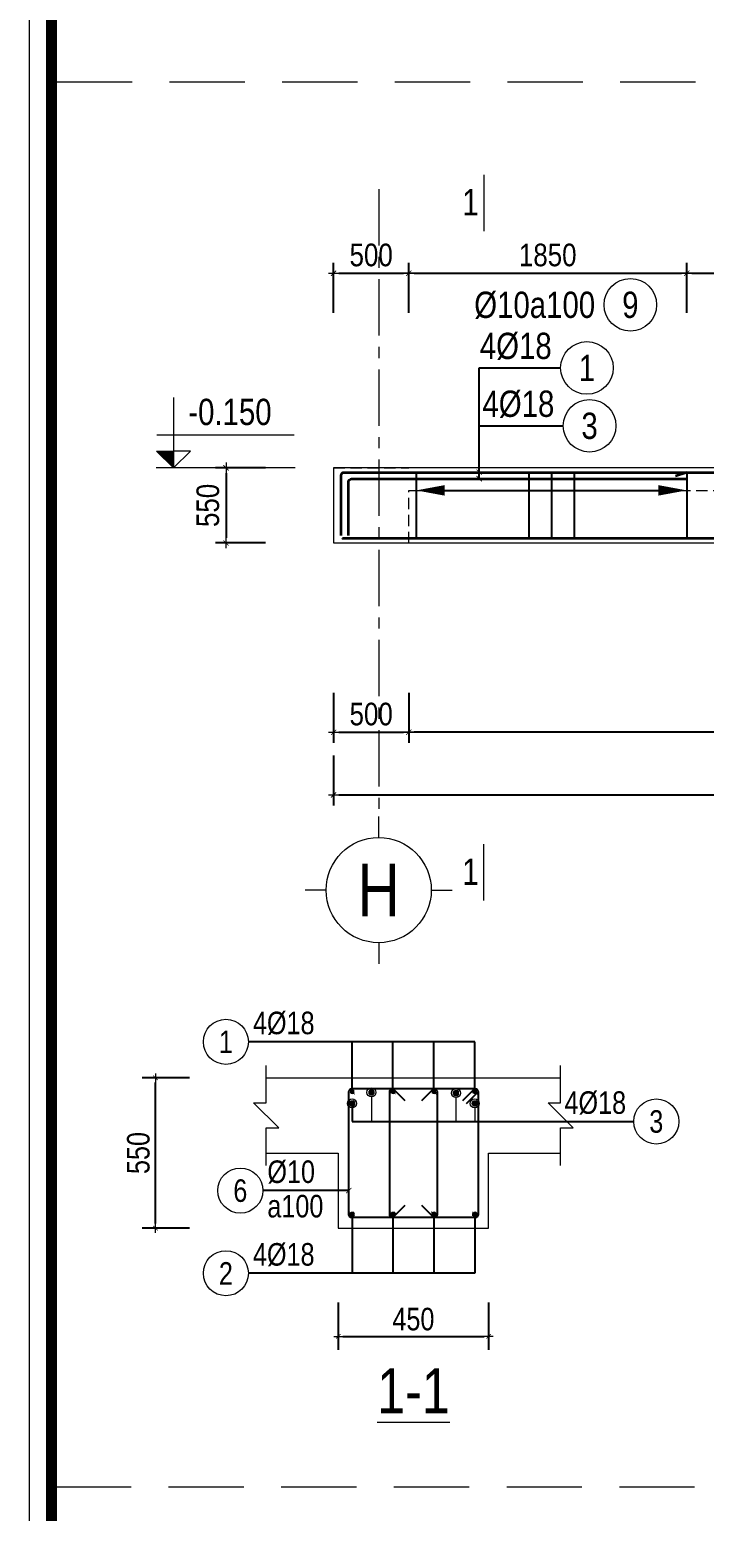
# Model space of a CAD drawing. Header units: millimetres. Extents: x 397144 to 10081729, y 99180 to 1327802.
# Drawn here: x 4907570 to 4912061, y 697989 to 707849 of the extents above; entities that cross this region are included whole.
import ezdxf
from ezdxf.enums import TextEntityAlignment as Align

# ---------------------------------------------------------------- set-up
doc = ezdxf.new("R2010")
doc.units = ezdxf.units.MM
doc.header["$PDSIZE"] = -10
doc.linetypes.add('CENTER', pattern=[2, 1.25, -0.25, 0.25, -0.25])
doc.linetypes.add('HIDDEN', pattern=[0.375, 0.25, -0.125])
doc.layers.get('0').update_dxf_attribs({"linetype": 'CONTINUOUS'})
doc.layers.get('Defpoints').update_dxf_attribs({"color": 12, "linetype": 'CONTINUOUS'})
for name, color, linetype, lineweight in [('kata_dim', 8, 'CONTINUOUS', 13), ('kata_grid', 8, 'CENTER', 13), ('kata_net khuat', 9, 'HIDDEN', 5), ('kata_net manh', 8, 'CONTINUOUS', 5), ('kata_net thay', 4, 'CONTINUOUS', 20), ('kata_text', 7, 'CONTINUOUS', 20), ('kata_thep chu', 1, 'CONTINUOUS', 35), ('kata_thep dai', 220, 'CONTINUOUS', 25)]:
    doc.layers.add(name, color=color, linetype=linetype, lineweight=lineweight)
doc.styles.add('kata_text', font='arial.ttf', dxfattribs={"width": 0.8})
doc.styles.add('Star-HelCon', font='VHELVCN_0.TTF')
doc.dimstyles.new('kata_dim_30', dxfattribs={"dimscale": 60, "dimtxt": 2.5, "dimasz": 0.5, "dimexe": 1.5, "dimexo": 2.5, "dimtad": 1, "dimdec": 0, "dimlfac": 0.5, "dimzin": 0, "dimdsep": 46, "dimtxsty": 'kata_text', "dimblk": 'kata_block_ArchTick', "dimcen": 0.09, "dimdle": 1.2, "dimclrd": 8, "dimclre": 8, "dimclrt": 3, "dimadec": 0, "dimazin": 0, "dimtfac": 1, "dimtdec": 0, "dimtix": 1, "dimtofl": 0, "dimtmove": 0, "dimatfit": 3, "dimfxl": 3.75, "dimfxlon": 1, "dimtolj": 1, "dimtzin": 0, "dimarcsym": 0})
doc.dimstyles.new('kata_dim_70', dxfattribs={"dimscale": 70, "dimtxt": 2.15, "dimasz": 0.5, "dimexe": 1, "dimexo": 2, "dimtad": 1, "dimdec": 0, "dimrnd": 5, "dimzin": 0, "dimdsep": 46, "dimtxsty": 'Star-HelCon', "dimblk": 'kata_block_ArchTick', "dimcen": 0.09, "dimdle": 1.2, "dimclrd": 8, "dimclre": 8, "dimclrt": 3, "dimadec": 0, "dimazin": 0, "dimtfac": 1, "dimtdec": 0, "dimtix": 1, "dimtmove": 2, "dimatfit": 3, "dimfxl": 3.75, "dimfxlon": 1, "dimtolj": 1, "dimtzin": 0, "dimarcsym": 0})
doc.dimstyles.new('kata_rai_thep', dxfattribs={"dimtxt": 2, "dimasz": 1, "dimexe": 0, "dimexo": 0, "dimtad": 1, "dimdec": 0, "dimzin": 12, "dimdsep": 46, "dimtxsty": 'kata_text', "dimblk": 'kata_block_RUNTIC', "dimcen": 0, "dimse1": 1, "dimse2": 1, "dimclrd": 6, "dimclre": 6, "dimclrt": 7, "dimadec": 0, "dimazin": 3, "dimtfac": 1, "dimtdec": 0, "dimtmove": 2, "dimatfit": 3, "dimldrblk": 'kata_block_LEADERTIC', "dimfxl": 1, "dimtolj": 1, "dimtzin": 0, "dimlwd": -1, "dimlwe": -1, "dimarcsym": 0})

# ---------------------------------------------------------------- blocks, each defined once
blk = doc.blocks.new('CHG_XX_Khung ten')
blk.add_lwpolyline([(15, 578.9999998350979), (826, 578.9999998350979), (826, 14.99999983509792), (15, 14.99999983509792)], close=True)
at = {"color": 4, "linetype": 'Continuous', "const_width": 1}
blk.add_lwpolyline([(17.00000000000006, 576.9999998350979), (824.0000000000001, 576.9999998350979), (824, 16.99999983509827), (16.99999999999994, 16.99999983509838)], close=True, dxfattribs=at)
blk = doc.blocks.new('kata_block_ArchTick')
at = {"color": 8}
blk.add_line((1, 0), (-1, 0), dxfattribs=at)
at = {"color": 8, "const_width": 0.15}
blk.add_lwpolyline([(-0.5, -0.5), (0.5, 0.5)], dxfattribs=at)
blk = doc.blocks.new('*D81')
at = {"layer": 'Defpoints', "color": 0, "transparency": 16777216}
for p in [(4910093.360537795, 706227.8982486476), (4909593.360537795, 704932.8982486476), (4910093.360537795, 704932.8982486476)]:
    blk.add_point(p, dxfattribs=at)
at = {"layer": 'kata_dim', "color": 8, "lineweight": -2, "transparency": 16777216}
for p, q in [((4909593.360537795, 705965.3982486476), (4909593.360537795, 706297.8982486476)), ((4910093.360537795, 705965.3982486476), (4910093.360537795, 706297.8982486476)), ((4909628.360537795, 706227.8982486476), (4910058.360537795, 706227.8982486476))]:
    blk.add_line(p, q, dxfattribs=at)
at = {"layer": 'kata_dim', "color": 8, "lineweight": -2, "transparency": 16777216, "xscale": 35, "yscale": 35, "zscale": 35, "rotation": 180}
blk.add_blockref('kata_block_ArchTick', (4909593.360537795, 706227.8982486476), dxfattribs=at)
at = {"layer": 'kata_dim', "color": 8, "lineweight": -2, "transparency": 16777216, "xscale": 35, "yscale": 35, "zscale": 35}
blk.add_blockref('kata_block_ArchTick', (4910093.360537795, 706227.8982486476), dxfattribs=at)
at = {"layer": 'kata_dim', "color": 3, "transparency": 16777216, "insert": (4909843.360537795, 706348.503581981), "char_height": 150.5, "attachment_point": 5, "style": 'Star-HelCon'}
blk.add_mtext('\\A1;500', dxfattribs=at)
blk = doc.blocks.new('*D82')
at = {"layer": 'Defpoints', "color": 0, "transparency": 16777216}
for p in [(4911943.360537795, 706227.8982486476), (4910093.360537795, 704932.8982486476), (4911943.360537795, 704932.8982486476)]:
    blk.add_point(p, dxfattribs=at)
at = {"layer": 'kata_dim', "color": 8, "lineweight": -2, "transparency": 16777216}
for p, q in [((4910093.360537795, 705965.3982486476), (4910093.360537795, 706297.8982486476)), ((4911943.360537795, 705965.3982486476), (4911943.360537795, 706297.8982486476)), ((4910128.360537795, 706227.8982486476), (4911908.360537795, 706227.8982486476))]:
    blk.add_line(p, q, dxfattribs=at)
at = {"layer": 'kata_dim', "color": 8, "lineweight": -2, "transparency": 16777216, "xscale": 35, "yscale": 35, "zscale": 35, "rotation": 180}
blk.add_blockref('kata_block_ArchTick', (4910093.360537795, 706227.8982486476), dxfattribs=at)
at = {"layer": 'kata_dim', "color": 8, "lineweight": -2, "transparency": 16777216, "xscale": 35, "yscale": 35, "zscale": 35}
blk.add_blockref('kata_block_ArchTick', (4911943.360537795, 706227.8982486476), dxfattribs=at)
at = {"layer": 'kata_dim', "color": 3, "transparency": 16777216, "insert": (4911018.360537795, 706348.503581981), "char_height": 150.5, "attachment_point": 5, "style": 'Star-HelCon'}
blk.add_mtext('\\A1;1850', dxfattribs=at)
blk = doc.blocks.new('*D83')
at = {"layer": 'Defpoints', "color": 0, "transparency": 16777216}
for p in [(4915893.360537795, 706227.8982486476), (4911943.360537795, 704932.8982486476), (4915893.360537795, 704932.8982486476)]:
    blk.add_point(p, dxfattribs=at)
at = {"layer": 'kata_dim', "color": 8, "lineweight": -2, "transparency": 16777216}
for p, q in [((4911943.360537795, 705965.3982486476), (4911943.360537795, 706297.8982486476)), ((4915893.360537795, 705965.3982486476), (4915893.360537795, 706297.8982486476)), ((4911978.360537795, 706227.8982486476), (4915858.360537795, 706227.8982486476))]:
    blk.add_line(p, q, dxfattribs=at)
at = {"layer": 'kata_dim', "color": 8, "lineweight": -2, "transparency": 16777216, "xscale": 35, "yscale": 35, "zscale": 35, "rotation": 180}
blk.add_blockref('kata_block_ArchTick', (4911943.360537795, 706227.8982486476), dxfattribs=at)
at = {"layer": 'kata_dim', "color": 8, "lineweight": -2, "transparency": 16777216, "xscale": 35, "yscale": 35, "zscale": 35}
blk.add_blockref('kata_block_ArchTick', (4915893.360537795, 706227.8982486476), dxfattribs=at)
at = {"layer": 'kata_dim', "color": 3, "transparency": 16777216, "insert": (4913918.360537795, 706348.503581981), "char_height": 150.5, "attachment_point": 5, "style": 'Star-HelCon'}
blk.add_mtext('\\A1;3950', dxfattribs=at)
blk = doc.blocks.new('*D86')
at = {"layer": 'Defpoints', "color": 0, "transparency": 16777216}
for p in [(4909957.556527195, 704932.8982486478), (4908877.556527223, 704432.8982486478), (4909957.556527195, 704432.8982486478)]:
    blk.add_point(p, dxfattribs=at)
at = {"layer": 'kata_dim', "color": 8, "lineweight": -2, "transparency": 16777216}
for p, q in [((4909140.056527223, 704932.8982486478), (4908807.556527223, 704932.8982486478)), ((4908877.556527223, 704897.8982486478), (4908877.556527223, 704467.8982486478)), ((4909140.056527223, 704432.8982486478), (4908807.556527223, 704432.8982486478))]:
    blk.add_line(p, q, dxfattribs=at)
at = {"layer": 'kata_dim', "color": 8, "lineweight": -2, "transparency": 16777216, "xscale": 35, "yscale": 35, "zscale": 35}
for p, rotation in [((4908877.556527223, 704932.8982486478), 90), ((4908877.556527223, 704432.8982486478), 270)]:
    blk.add_blockref('kata_block_ArchTick', p, dxfattribs=dict(at, rotation=rotation))
at = {"layer": 'kata_dim', "color": 3, "transparency": 16777216, "insert": (4908756.95119389, 704682.8982486463), "char_height": 150.5, "attachment_point": 5, "rotation": 90, "style": 'Star-HelCon'}
blk.add_mtext('\\A1;550', dxfattribs=at)
blk = doc.blocks.new('kata_block_CT')
blk.add_hatch(color=256).paths.add_polyline_path([(0, 1.596954857557648), (-1.612010908633238, 1.596954857557648), (0, 0)])
at = {"ltscale": 50}
h = blk.add_hatch(dxfattribs=at)
h.set_pattern_fill('ANSI31', color=8, scale=1.406250541793835, style=0)
h.set_pattern_definition([(45.00000000000001, (0, 5.456968210637569e-12), (-3.157122508925224, 3.157122508925225), [])])
h.paths.add_polyline_path([(0, 1.596954857557648), (0, 0), (1.612010908924276, 1.596954857557648)])
at = {"color": 8, "ltscale": 50}
for p, q in [((-1.592704896858777, 3.140833880479477), (11.46947077315417, 3.140833880479477)), ((11.56125648126181, 5.456968210637569e-12), (-1.63869572513795, 5.456968210637569e-12))]:
    blk.add_line(p, q, dxfattribs=at)
for points in [[(0, 6.69495074864426), (0, 0)], [(0, 0), (-1.612010908633238, 1.596954857557648), (0, 1.596954857557648)], [(0, 0), (1.612010908924276, 1.596954857557648), (0, 1.596954857557648)]]:
    blk.add_lwpolyline(points, dxfattribs=at)
at = {"color": 3, "style": 'kata_text', "width": 0.8}
blk.add_attdef('CT', (1.409564409346785, 4.068271311703938), '', height=2.5, dxfattribs=at)
blk = doc.blocks.new('kata_block_GRID')
for p, q in [((3.061616997868383e-16, 5), (3.061616997868383e-16, 7)), ((-5, 0), (-7, 0)), ((5, 0), (7, 0)), ((-9.184850993605148e-16, -5), (-9.184850993605148e-16, -7))]:
    blk.add_line(p, q)
blk.add_circle((0, 0), 5)
at = {"color": 7, "style": 'kata_text', "width": 0.8}
blk.add_attdef('GRID', text='', height=5, dxfattribs=at).set_placement((0, 0), align=Align.MIDDLE)
blk = doc.blocks.new('*D87')
at = {"layer": 'Defpoints', "color": 0, "transparency": 16777216}
for p in [(4909593.360537795, 704432.8982486476), (4910093.360537795, 704432.8982486476), (4910093.360537795, 703172.8982486476)]:
    blk.add_point(p, dxfattribs=at)
at = {"layer": 'kata_dim', "color": 8, "lineweight": -2, "transparency": 16777216}
for p, q in [((4909593.360537795, 703435.3982486476), (4909593.360537795, 703102.8982486476)), ((4910093.360537795, 703435.3982486476), (4910093.360537795, 703102.8982486476)), ((4909628.360537795, 703172.8982486476), (4910058.360537795, 703172.8982486476))]:
    blk.add_line(p, q, dxfattribs=at)
at = {"layer": 'kata_dim', "color": 8, "lineweight": -2, "transparency": 16777216, "xscale": 35, "yscale": 35, "zscale": 35, "rotation": 180}
blk.add_blockref('kata_block_ArchTick', (4909593.360537795, 703172.8982486476), dxfattribs=at)
at = {"layer": 'kata_dim', "color": 8, "lineweight": -2, "transparency": 16777216, "xscale": 35, "yscale": 35, "zscale": 35}
blk.add_blockref('kata_block_ArchTick', (4910093.360537795, 703172.8982486476), dxfattribs=at)
at = {"layer": 'kata_dim', "color": 3, "transparency": 16777216, "insert": (4909843.360537795, 703293.503581981), "char_height": 150.5, "attachment_point": 5, "style": 'Star-HelCon'}
blk.add_mtext('\\A1;500', dxfattribs=at)
blk = doc.blocks.new('*D88')
at = {"layer": 'Defpoints', "color": 0, "transparency": 16777216}
for p in [(4910093.360537795, 704432.8982486476), (4917743.360537795, 704432.8982486476), (4910093.360537795, 703172.8982486476)]:
    blk.add_point(p, dxfattribs=at)
at = {"layer": 'kata_dim', "color": 8, "lineweight": -2, "transparency": 16777216}
for p, q in [((4910093.360537795, 703435.3982486476), (4910093.360537795, 703102.8982486476)), ((4917743.360537795, 703435.3982486476), (4917743.360537795, 703102.8982486476)), ((4917708.360537795, 703172.8982486476), (4910128.360537795, 703172.8982486476))]:
    blk.add_line(p, q, dxfattribs=at)
at = {"layer": 'kata_dim', "color": 8, "lineweight": -2, "transparency": 16777216, "xscale": 35, "yscale": 35, "zscale": 35, "rotation": 180}
blk.add_blockref('kata_block_ArchTick', (4910093.360537795, 703172.8982486476), dxfattribs=at)
at = {"layer": 'kata_dim', "color": 8, "lineweight": -2, "transparency": 16777216, "xscale": 35, "yscale": 35, "zscale": 35}
blk.add_blockref('kata_block_ArchTick', (4917743.360537795, 703172.8982486476), dxfattribs=at)
at = {"layer": 'kata_dim', "color": 3, "transparency": 16777216, "insert": (4913918.360537795, 703293.503581981), "char_height": 150.5, "attachment_point": 5, "style": 'Star-HelCon'}
blk.add_mtext('\\A1;7650', dxfattribs=at)
blk = doc.blocks.new('kata_block_RUNTIC')
at = {"layer": 'kata_dim', "color": 6}
blk.add_line((0, 0.75), (0, -0.75), dxfattribs=at)
blk.add_lwpolyline([(0, 0, 0, 1, 0), (-2.69999999999709, 0, 1, 1, 0)], format="xyseb", dxfattribs=at)
blk = doc.blocks.new('*D90')
at = {"layer": 'Defpoints', "color": 6, "transparency": 16777216}
blk.add_line((4910213.360537795, 704782.8982486476), (4911873.360537795, 704782.8982486476), dxfattribs=at)
at = {"layer": 'Defpoints', "color": 0, "transparency": 16777216}
for p in [(4910143.360537795, 704782.8982486476), (4911943.360537795, 704782.8982486476), (4911943.360537795, 704782.8982486476)]:
    blk.add_point(p, dxfattribs=at)
at = {"layer": 'Defpoints', "color": 6, "transparency": 16777216, "xscale": 70, "yscale": 70, "zscale": 70, "rotation": 180}
blk.add_blockref('kata_block_RUNTIC', (4910143.360537795, 704782.8982486476), dxfattribs=at)
at = {"layer": 'Defpoints', "color": 6, "transparency": 16777216, "xscale": 70, "yscale": 70, "zscale": 70}
blk.add_blockref('kata_block_RUNTIC', (4911943.360537795, 704782.8982486476), dxfattribs=at)
blk = doc.blocks.new('kata_block_LEADERTIC')
at = {"layer": 'kata_dim', "color": 6}
blk.add_lwpolyline([(0, 0, 0, 1, 0), (-2.69999999999709, 0, 1, 1, 0)], format="xyseb", dxfattribs=at)
blk = doc.blocks.new('*U14')
blk.add_circle((2.5, 0), 2.5)
at = {"layer": 'kata_text', "color": 3, "style": 'kata_text', "width": 0.8}
blk.add_attdef('DKKC2', text='', height=2.5, dxfattribs=at).set_placement((-0.85, -1.249999999999998), align=Align.RIGHT)
at = {"layer": 'kata_text', "color": 7, "style": 'kata_text', "width": 0.8}
blk.add_attdef('SH3', text='', height=2.5, dxfattribs=at).set_placement((2.5, 0), align=Align.MIDDLE)
blk = doc.blocks.new('kata_block_SECBAL')
at = {"color": 0, "linetype": 'ByBlock', "lineweight": -2}
blk.add_line((9.278846846427768e-07, 4.357142857143117), (0, -1), dxfattribs=at)
at = {"color": 0, "linetype": 'ByBlock', "lineweight": -2, "style": 'kata_text', "width": 0.8}
blk.add_attdef('DETAIL', text='', height=2.5, dxfattribs=at).set_placement((-0.4999587343882013, 1.749873724336794), align=Align.MIDDLE_RIGHT)
blk = doc.blocks.new('*U15')
at = {"color": 0, "linetype": 'ByBlock', "lineweight": -2}
blk.add_line((9.278846826760661e-07, -1), (1.966710793847991e-15, 4.357142857143117), dxfattribs=at)
at = {"color": 0, "linetype": 'ByBlock', "lineweight": -2, "style": 'kata_text', "width": 0.8}
blk.add_attdef('DETAIL', text='', height=2.5, dxfattribs=at).set_placement((-0.4999587343882013, 1.749873724336794), align=Align.MIDDLE_RIGHT)
blk = doc.blocks.new('*D93')
at = {"layer": 'Defpoints', "color": 0, "ltscale": 0.8, "transparency": 16777216}
for p in [(4909593.360537795, 704432.8982486476), (4918243.360537795, 704432.8982486476), (4918243.360537795, 702756.4750194084)]:
    blk.add_point(p, dxfattribs=at)
at = {"layer": 'kata_dim', "color": 8, "lineweight": -2, "ltscale": 0.8, "transparency": 16777216}
for p, q in [((4909593.360537795, 703018.9750194084), (4909593.360537795, 702686.4750194084)), ((4918243.360537795, 703018.9750194084), (4918243.360537795, 702686.4750194084)), ((4909628.360537795, 702756.4750194084), (4918208.360537795, 702756.4750194084))]:
    blk.add_line(p, q, dxfattribs=at)
at = {"layer": 'kata_dim', "color": 8, "lineweight": -2, "ltscale": 0.8, "transparency": 16777216, "xscale": 35, "yscale": 35, "zscale": 35, "rotation": 180}
blk.add_blockref('kata_block_ArchTick', (4909593.360537795, 702756.4750194084), dxfattribs=at)
at = {"layer": 'kata_dim', "color": 8, "lineweight": -2, "ltscale": 0.8, "transparency": 16777216, "xscale": 35, "yscale": 35, "zscale": 35}
blk.add_blockref('kata_block_ArchTick', (4918243.360537795, 702756.4750194084), dxfattribs=at)
at = {"layer": 'kata_dim', "color": 3, "ltscale": 0.8, "transparency": 16777216, "insert": (4913918.360537795, 702877.0803527418), "char_height": 150.5, "attachment_point": 5, "style": 'Star-HelCon'}
blk.add_mtext('\\A1;8650', dxfattribs=at)
blk = doc.blocks.new('*U11')
blk.add_circle((2.5, 0), 2.5)
at = {"layer": 'kata_text', "color": 3, "style": 'kata_text', "width": 0.8}
blk.add_attdef('DK2', text='', height=2.5, dxfattribs=at).set_placement((-0.85, 0.8455043070534884), align=Align.RIGHT)
at = {"layer": 'kata_text', "color": 7, "style": 'kata_text', "width": 0.8}
blk.add_attdef('SH3', text='', height=2.5, dxfattribs=at).set_placement((2.5, 0), align=Align.MIDDLE)
blk = doc.blocks.new('*U20')
blk.add_circle((2.5, 0), 2.5)
at = {"layer": 'kata_text', "color": 3, "style": 'kata_text', "width": 0.8}
for tag, p in [('DK2', (-0.85, 0.8455043070534884)), ('KC2', (-0.85, -2.972544307831413))]:
    blk.add_attdef(tag, text='', height=2.5, dxfattribs=at).set_placement(p, align=Align.RIGHT)
at = {"layer": 'kata_text', "color": 7, "style": 'kata_text', "width": 0.8}
blk.add_attdef('SH3', text='', height=2.5, dxfattribs=at).set_placement((2.5, 0), align=Align.MIDDLE)
blk = doc.blocks.new('*D94')
at = {"layer": 'Defpoints', "color": 0, "transparency": 16777216}
for p in [(4909624.439725271, 699873.2726250957), (4910624.439725271, 699873.2726250957), (4910624.439725271, 699153.2726250957)]:
    blk.add_point(p, dxfattribs=at)
at = {"layer": 'kata_dim', "color": 8, "lineweight": -2, "transparency": 16777216}
for p, q in [((4909624.439725271, 699378.2726250957), (4909624.439725271, 699063.2726250957)), ((4910624.439725271, 699378.2726250957), (4910624.439725271, 699063.2726250957)), ((4909654.439725271, 699153.2726250957), (4910594.439725271, 699153.2726250957))]:
    blk.add_line(p, q, dxfattribs=at)
at = {"layer": 'kata_dim', "color": 8, "lineweight": -2, "transparency": 16777216, "xscale": 30, "yscale": 30, "zscale": 30, "rotation": 180}
blk.add_blockref('kata_block_ArchTick', (4909624.439725271, 699153.2726250957), dxfattribs=at)
at = {"layer": 'kata_dim', "color": 8, "lineweight": -2, "transparency": 16777216, "xscale": 30, "yscale": 30, "zscale": 30}
blk.add_blockref('kata_block_ArchTick', (4910624.439725271, 699153.2726250957), dxfattribs=at)
at = {"layer": 'kata_dim', "color": 3, "transparency": 16777216, "insert": (4910124.439725271, 699267.358573254), "char_height": 150, "attachment_point": 5, "style": 'kata_text'}
blk.add_mtext('\\A1;450', dxfattribs=at)
blk = doc.blocks.new('kata_block_TD')
at = {"color": 6, "linetype": 'ByBlock', "lineweight": -2, "style": 'kata_text', "width": 0.8}
blk.add_attdef('SECTDET2', text='', height=5, dxfattribs=at).set_placement((0, 7.970649532882817), align=Align.CENTER)
at = {"color": 0, "linetype": 'ByBlock', "lineweight": -2, "style": 'kata_text', "width": 0.8}
blk.add_attdef('SECTDET1', text='', height=5, dxfattribs=at).set_placement((0, 1.470649532882817), align=Align.CENTER)
at = {"color": 3, "lineweight": 25, "style": 'kata_text', "width": 0.8}
blk.add_attdef('SSCALE', text='', height=2.5, dxfattribs=at).set_placement((0, -3.998868953555331), align=Align.CENTER)
blk = doc.blocks.new('*D95')
at = {"layer": 'Defpoints', "color": 0, "transparency": 16777216}
for p in [(4908408.439725279, 700873.2726250959), (4909624.439725273, 700873.2726250959), (4909624.439725273, 699873.2726250959)]:
    blk.add_point(p, dxfattribs=at)
at = {"layer": 'kata_dim', "color": 8, "lineweight": -2, "transparency": 16777216}
for p, q in [((4908633.439725279, 700873.2726250959), (4908318.439725279, 700873.2726250959)), ((4908408.439725279, 699903.2726250959), (4908408.439725279, 700843.2726250959)), ((4908633.439725279, 699873.2726250959), (4908318.439725279, 699873.2726250959))]:
    blk.add_line(p, q, dxfattribs=at)
at = {"layer": 'kata_dim', "color": 8, "lineweight": -2, "transparency": 16777216, "xscale": 30, "yscale": 30, "zscale": 30}
for p, rotation in [((4908408.439725279, 700873.2726250959), 90), ((4908408.439725279, 699873.2726250959), 270)]:
    blk.add_blockref('kata_block_ArchTick', p, dxfattribs=dict(at, rotation=rotation))
at = {"layer": 'kata_dim', "color": 3, "transparency": 16777216, "insert": (4908294.35377712, 700373.2726250944), "char_height": 150, "attachment_point": 5, "rotation": 90, "style": 'kata_text'}
blk.add_mtext('\\A1;550', dxfattribs=at)
blk = doc.blocks.new('kata_block_THEP')
at = {"layer": 'kata_thep chu', "color": 0}
for p, q in [((-0.5, 0), (0.5, 0)), ((-0.3535533905960619, 0.353553390592424), (0.3535533905960619, -0.353553390592424)), ((0.3535533905960619, 0.353553390592424), (-0.3535533905960619, -0.353553390592424)), ((0, 0.5), (0, -0.5))]:
    blk.add_line(p, q, dxfattribs=at)
at = {"layer": 'kata_thep chu', "color": 0, "const_width": 0.08333333333333334}
blk.add_lwpolyline([(-0.5, -1.818989403545856e-12, 1), (0.5000000000145519, -1.818989403545856e-12, 1), (-0.5, -1.818989403545856e-12, 1)], format="xyb", dxfattribs=at)
blk = doc.blocks.new('*U12')
blk.add_circle((-2.5, 0), 2.5)
at = {"layer": 'kata_text', "color": 3, "style": 'kata_text', "width": 0.8}
blk.add_attdef('DK1', (0.5, 0.8455043070534884), '', height=2.5, dxfattribs=at)
at = {"layer": 'kata_text', "color": 7, "style": 'kata_text', "width": 0.8}
blk.add_attdef('SH2', text='', height=2.5, dxfattribs=at).set_placement((-2.5, 0), align=Align.MIDDLE)
blk = doc.blocks.new('*U13')
blk.add_circle((-2.5, 0), 2.5)
at = {"layer": 'kata_text', "color": 3, "style": 'kata_text', "width": 0.8}
for tag, p in [('DK1', (0.5, 0.8455043070534884)), ('KC1', (0.5, -2.972544307831413))]:
    blk.add_attdef(tag, p, '', height=2.5, dxfattribs=at)
at = {"layer": 'kata_text', "color": 7, "style": 'kata_text', "width": 0.8}
blk.add_attdef('SH2', text='', height=2.5, dxfattribs=at).set_placement((-2.5, 0), align=Align.MIDDLE)

msp = doc.modelspace()

# ---------------------------------------------------------------- block references
at = {"layer": 'kata_net thay', "xscale": 72.589395827735, "yscale": 72.589395827735, "zscale": 72.589395827735}
msp.add_blockref('CHG_XX_Khung ten', (4906481.368317187, 679461.1649979055), dxfattribs=at)

# ---------------------------------------------------------------- next in the draw order: linework, layer by layer
at = {"layer": 'kata_dim'}
for points in [[(4909144.439725271, 700289.9392917622), (4909144.439725271, 700539.9392917622), (4909227.773058605, 700539.9392917622), (4909061.106391938, 700706.6059584289), (4909144.439725271, 700706.6059584289), (4909144.439725271, 700956.6059584289)], [(4911104.439725271, 700289.9392917622), (4911104.439725271, 700539.9392917622), (4911187.773058605, 700539.9392917622), (4911021.106391938, 700706.6059584289), (4911104.439725271, 700706.6059584289), (4911104.439725271, 700956.6059584289)]]:
    msp.add_lwpolyline(points, dxfattribs=at)
at = {"layer": 'kata_grid', "ltscale": 300}
msp.add_line((4909893.360537795, 706787.8982486476), (4909893.360537795, 702612.8982486476), dxfattribs=at)
at = {"layer": 'kata_net khuat', "ltscale": 300}
for p, q in [((4909593.360537795, 704932.8982486476), (4910093.360537795, 704932.8982486476)), ((4910093.360537795, 704782.8982486476), (4917743.360537795, 704782.8982486476))]:
    msp.add_line(p, q, dxfattribs=at)
at = {"layer": 'kata_net khuat', "ltscale": 2000}
for points in [[(4907751.560045928, 707501.8721892706), (4956386.45523705, 707501.8721892706)], [(4907745.118545927, 698151.2732299182), (4956380.013737049, 698151.2732299182)]]:
    msp.add_lwpolyline(points, dxfattribs=at)
at = {"layer": 'kata_net khuat', "ltscale": 300}
msp.add_lwpolyline([(4909593.360537795, 704432.8982486476), (4909593.360537795, 704432.8982486476), (4910093.360537795, 704432.8982486476), (4910093.360537795, 704782.8982486476)], dxfattribs=at)
at = {"layer": 'kata_net manh'}
for p, q in [((4909716.439725271, 700673.2726250957), (4909716.439725271, 700583.2726250957)), ((4909845.693572541, 700746.6578393234), (4909846.510948562, 700583.2726250957)), ((4910407.361448562, 700742.0464786185), (4910407.361448562, 700583.2726250957)), ((4910532.439725271, 700673.2726250957), (4910532.439725271, 700583.2726250957))]:
    msp.add_line(p, q, dxfattribs=at)
for centre in [(4909845.359448561, 700776.6559786184), (4910407.361448562, 700772.0464786185), (4909716.439725271, 700703.2726250957), (4910532.439725271, 700703.2726250957)]:
    msp.add_circle(centre, 30, dxfattribs=at)
at = {"layer": 'kata_net thay'}
msp.add_line((4909144.439725271, 700873.2726250957), (4911104.439725271, 700873.2726250957), dxfattribs=at)
for points in [[(4918243.360537795, 704432.8982486476), (4918243.360537795, 704432.8982486476), (4918243.360537795, 704432.8982486476), (4918243.360537795, 704932.8982486476), (4909593.360537795, 704932.8982486476), (4909593.360537795, 704432.8982486476), (4918243.360537795, 704432.8982486476)], [(4909144.439725271, 700373.2726250957), (4909624.439725271, 700373.2726250957), (4909624.439725271, 699873.2726250957), (4910624.439725271, 699873.2726250957), (4910624.439725271, 700373.2726250957), (4911104.439725271, 700373.2726250957)]]:
    msp.add_lwpolyline(points, dxfattribs=at)
at = {"layer": 'kata_thep chu'}
for points in [[(4909643.360537795, 704727.8982486476), (4909643.360537795, 704727.8982486476), (4909643.360537795, 704882.8982486476, -0.414213562), (4909663.360537795, 704902.8982486476), (4918173.360537795, 704902.8982486476, -0.414213562), (4918193.360537795, 704882.8982486476), (4918193.360537795, 704538.5283530578), (4918193.360537795, 704538.5283530578)], [(4909643.360537795, 704482.5431207102), (4909643.360537795, 704482.5431207102), (4909643.360537795, 704882.8982486476, -0.414213562), (4909663.360537795, 704902.8982486476), (4911943.360537795, 704902.8982486476), (4911868.360537795, 704877.8982486476)], [(4909693.360537795, 704482.4033847004), (4909693.360537795, 704482.4033847004), (4909693.360537795, 704839.8982486476, -0.414213562), (4909713.360537795, 704859.8982486476), (4911943.360537795, 704859.8982486476), (4911943.360537795, 704859.8982486476)], [(4918168.360537795, 704657.4716446446), (4918168.360537795, 704657.4716446446), (4918168.360537795, 704482.8982486476, -0.414213562), (4918148.360537795, 704462.8982486476), (4909653.360537795, 704462.8982486476), (4909653.360537795, 704462.8982486476)]]:
    msp.add_lwpolyline(points, format="xyb", dxfattribs=at)
at = {"layer": 'kata_thep dai', "ltscale": 52.5}
for p, q in [((4910143.360537795, 704907.8982486476), (4910143.360537795, 704457.8982486476)), ((4910893.360537795, 704907.8982486476), (4910893.360537795, 704457.8982486476)), ((4911043.360537795, 704907.8982486476), (4911043.360537795, 704457.8982486476)), ((4911193.360537795, 704907.8982486476), (4911193.360537795, 704457.8982486476)), ((4911943.360537795, 704907.8982486476), (4911943.360537795, 704457.8982486476))]:
    msp.add_line(p, q, dxfattribs=at)
at = {"layer": 'kata_thep dai'}
for points in [[(4910452.439725271, 700723.2726250957), (4910532.439725271, 700803.2726250957, -0.414213562), (4910554.439725271, 700781.2726250957), (4910554.439725271, 699965.2726250957, -0.414213562), (4910532.439725271, 699943.2726250957), (4909716.439725271, 699943.2726250957, -0.414213562), (4909694.439725271, 699965.2726250957), (4909694.439725271, 700781.2726250957, -0.414213562), (4909716.439725271, 700803.2726250957), (4910532.439725271, 700803.2726250957, -0.414213562), (4910554.439725271, 700781.2726250957), (4910474.439725271, 700701.2726250957)], [(4910068.439725272, 700023.2726250956), (4909988.439725285, 699943.2726250957), (4909988.43972527, 699943.2726250957, -0.414213562), (4909966.43972527, 699965.2726250957), (4909966.43972527, 700781.2726250957, -0.414213562), (4909988.43972527, 700803.2726250957), (4909988.439725285, 700803.2726250957), (4910068.439725272, 700723.2726250957)], [(4910260.43972527, 700803.2726250957), (4910260.43972527, 700803.2726250957, -0.414213562), (4910282.43972527, 700781.2726250957), (4910282.43972527, 699965.2726250957, -0.414213562), (4910260.43972527, 699943.2726250957), (4910260.439725257, 699943.2726250957), (4910180.43972527, 700023.2726250956)], [(4910180.43972527, 700723.2726250957), (4910260.439725257, 700803.2726250957), (4910260.43972527, 700803.2726250957, -0.414213562), (4910282.43972527, 700781.2726250957), (4910282.43972527, 700781.2726250957)]]:
    msp.add_lwpolyline(points, format="xyb", dxfattribs=at)

# ---------------------------------------------------------------- next in the draw order: block references
at = {"layer": 'kata_dim', "color": 2, "xscale": 70, "yscale": 70, "zscale": 70}
for name, p in [('kata_block_SECBAL', (4910593.360537795, 706577.8982486476)), ('*U15', (4910593.360537795, 702122.8982486476))]:
    msp.add_blockref(name, p, dxfattribs=at).add_auto_attribs({'DETAIL': '1'})
at = {"layer": 'kata_dim', "xscale": 70, "yscale": 70, "zscale": 70}
msp.add_blockref('kata_block_GRID', (4909893.360537795, 702122.8982486476), dxfattribs=at).add_auto_attribs({'GRID': 'H'})
at = {"layer": 'kata_net manh'}
for name, p, xscale, yscale, zscale, values in [('*U14', (4911393.360537795, 706017.8982486476), 70, 70, 70, {'SH3': '9', 'DKKC2': '%%c10a100'}), ('*U11', (4911121.858308693, 705212.8982486476), 70, 70, 70, {'SH3': '3', 'DK2': '4%%c18'}), ('*U12', (4909026.439725271, 701113.2726250957), 60, 60, 60, {'SH2': '1', 'DK1': '4%%C18'}), ('*U11', (4911590.82248036, 700583.2726250957), 60, 60, 60, {'SH3': '3', 'DK2': '4%%C18'}), ('*U13', (4909122.439725271, 700123.2726250957), 60, 60, 60, {'SH2': '6', 'DK1': '%%C10', 'KC1': 'a100'}), ('*U12', (4909026.439725271, 699573.2726250957), 60, 60, 60, {'SH2': '2', 'DK1': '4%%C18'})]:
    msp.add_blockref(name, p, dxfattribs=dict(at, xscale=xscale, yscale=yscale, zscale=zscale)).add_auto_attribs(values)
ref = msp.add_blockref('*U20', (4911104.292543845, 705597.8982486476), dxfattribs=dict(at, xscale=70, yscale=70, zscale=70))
ref.add_attrib('SH3', '1', dxfattribs={"layer": 'kata_text', "color": 7, "height": 175, "style": 'kata_text', "width": 0.8}).set_placement((4911279.292543845, 705597.8982486476), align=Align.MIDDLE)
ref.add_attrib('DK2', '4%%c18', dxfattribs={"layer": 'kata_text', "color": 3, "height": 175, "style": 'kata_text', "width": 0.8}).set_placement((4911044.792543845, 705657.0835501414), align=Align.RIGHT)
at = {"layer": 'kata_text', "xscale": 70, "yscale": 70, "zscale": 70}
msp.add_blockref('kata_block_CT', (4908527.556527194, 704932.8982486476), dxfattribs=at).add_auto_attribs({'CT': '-0.150'})
at = {"layer": 'kata_text'}
ref = msp.add_blockref('kata_block_TD', (4910124.439725271, 698553.2726250957), dxfattribs=dict(at, xscale=60, yscale=60, zscale=60))
ref.add_attrib('SECTDET1', '%%u1-1', dxfattribs={"layer": '0', "color": 0, "linetype": 'ByBlock', "lineweight": -2, "height": 300, "style": 'kata_text', "width": 0.8}).set_placement((4910124.439725271, 698641.5115970685), align=Align.CENTER)
at = {"layer": 'kata_thep chu'}
for p, xscale, yscale, zscale in [((4909716.439725271, 700781.2726250957), 28, 28, 28), ((4909845.359448561, 700776.6559786184), 40, 40, 40), ((4909988.439725271, 700781.2726250957), 28, 28, 28), ((4910260.439725271, 700781.2726250957), 28, 28, 28), ((4910407.361448562, 700772.0464786185), 40, 40, 40), ((4910532.439725271, 700781.2726250957), 28, 28, 28), ((4909716.439725271, 700703.2726250957), 40, 40, 40), ((4910532.439725271, 700703.2726250957), 40, 40, 40), ((4909716.439725271, 699965.2726250957), 32, 32, 32), ((4909988.439725271, 699965.2726250957), 32, 32, 32), ((4910260.439725271, 699965.2726250957), 32, 32, 32), ((4910532.439725271, 699965.2726250957), 32, 32, 32)]:
    msp.add_blockref('kata_block_THEP', p, dxfattribs=dict(at, xscale=xscale, yscale=yscale, zscale=zscale))

# ---------------------------------------------------------------- next in the draw order: dimensions: what is measured, and where the dimension line sits
at = {"layer": 'Defpoints'}
dim = msp.add_aligned_dim(p1=(4910143.360537795, 704782.8982486476), p2=(4911943.360537795, 704782.8982486476), distance=0, text=' ', dimstyle='kata_rai_thep', override={"dimscale": 70}, dxfattribs=at)
dim.commit()
dim.dimension.update_dxf_attribs({"geometry": '*D90', "text_midpoint": (4911043.360537795, 704782.8982486476)})
at = {"layer": 'kata_dim'}
for base, p1, p2, picture, middle in [((4910093.360537795, 706227.8982486476), (4909593.360537795, 704932.8982486476), (4910093.360537795, 704932.8982486476), '*D81', (4909843.360537795, 706348.503581981)), ((4911943.360537795, 706227.8982486476), (4910093.360537795, 704932.8982486476), (4911943.360537795, 704932.8982486476), '*D82', (4911018.360537795, 706348.503581981)), ((4915893.360537795, 706227.8982486476), (4911943.360537795, 704932.8982486476), (4915893.360537795, 704932.8982486476), '*D83', (4913918.360537795, 706348.503581981)), ((4910093.360537795, 703172.8982486476), (4909593.360537795, 704432.8982486476), (4910093.360537795, 704432.8982486476), '*D87', (4909843.360537795, 703293.503581981)), ((4910093.360537795, 703172.8982486476), (4917743.360537795, 704432.8982486476), (4910093.360537795, 704432.8982486476), '*D88', (4913918.360537795, 703293.503581981))]:
    dim = msp.add_linear_dim(base=base, p1=p1, p2=p2, dimstyle='kata_dim_70', dxfattribs=at)
    dim.commit()
    dim.dimension.update_dxf_attribs({"geometry": picture, "text_midpoint": middle})
for base, p1, p2, dimstyle, picture, middle in [((4908877.556527223, 704432.8982486478), (4909957.556527194, 704932.8982486476), (4909957.556527194, 704432.8982486476), 'kata_dim_70', '*D86', (4908756.95119389, 704682.8982486463)), ((4908408.439725279, 700873.2726250959), (4909624.439725271, 699873.2726250957), (4909624.439725271, 700873.2726250957), 'kata_dim_30', '*D95', (4908294.35377712, 700373.2726250944))]:
    dim = msp.add_linear_dim(base=base, p1=p1, p2=p2, angle=270, text='550', dimstyle=dimstyle, dxfattribs=at)
    dim.commit()
    dim.dimension.update_dxf_attribs({"geometry": picture, "text_midpoint": middle})
at = {"layer": 'kata_dim', "ltscale": 0.8}
dim = msp.add_linear_dim(base=(4918243.360537795, 702756.4750194084), p1=(4909593.360537795, 704432.8982486476), p2=(4918243.360537795, 704432.8982486476), dimstyle='kata_dim_70', dxfattribs=at)
dim.commit()
dim.dimension.update_dxf_attribs({"geometry": '*D93', "text_midpoint": (4913918.360537795, 702877.0803527418)})
at = {"layer": 'kata_dim'}
dim = msp.add_linear_dim(base=(4910624.439725271, 699153.2726250957), p1=(4909624.439725271, 699873.2726250957), p2=(4910624.439725271, 699873.2726250957), text='450', dimstyle='kata_dim_30', dxfattribs=at)
dim.commit()
dim.dimension.update_dxf_attribs({"geometry": '*D94', "text_midpoint": (4910124.439725271, 699267.358573254)})

# ---------------------------------------------------------------- next in the draw order: leaders
at = {"layer": 'kata_net manh'}
for points, override in [([(4910561.858308693, 704903.8982486476), (4910561.858308693, 705597.8982486476), (4911104.292543845, 705597.8982486476)], {"dimldrblk": 'ArchTick'}), ([(4910561.858308693, 704860.8982486476), (4910561.858308693, 705212.8982486476), (4911121.858308693, 705212.8982486476)], {"dimldrblk": 'ArchTick'}), ([(4909716.439725271, 700781.2726250957), (4909716.439725271, 701113.2726250957), (4909026.439725271, 701113.2726250957)], {"dimasz": 0.5, "dimldrblk": 'ArchTick'}), ([(4909988.439725271, 700781.2726250957), (4909988.439725271, 701113.2726250957), (4909026.439725271, 701113.2726250957)], {"dimasz": 0.5, "dimldrblk": 'ArchTick'}), ([(4910260.439725271, 700781.2726250957), (4910260.439725271, 701113.2726250957), (4909026.439725271, 701113.2726250957)], {"dimasz": 0.5, "dimldrblk": 'ArchTick'}), ([(4910532.439725271, 700781.2726250957), (4910532.439725271, 701113.2726250957), (4909026.439725271, 701113.2726250957)], {"dimasz": 0.5, "dimldrblk": 'ArchTick'}), ([(4909716.439725271, 700703.2726250957), (4909716.439725271, 700583.2726250957), (4911590.82248036, 700583.2726250957)], {"dimasz": 0.5, "dimldrblk": 'ArchTick'}), ([(4909694.439725271, 700123.2726250957), (4909122.439725271, 700123.2726250957)], {"dimasz": 0.5, "dimldrblk": 'ArchTick'}), ([(4909716.439725271, 699965.2726250957), (4909716.439725271, 699573.2726250957), (4909026.439725271, 699573.2726250957)], {"dimasz": 0.5, "dimldrblk": 'ArchTick'}), ([(4909988.439725271, 699965.2726250957), (4909988.439725271, 699573.2726250957), (4909026.439725271, 699573.2726250957)], {"dimasz": 0.5, "dimldrblk": 'ArchTick'}), ([(4910260.439725271, 699965.2726250957), (4910260.439725271, 699573.2726250957), (4909026.439725271, 699573.2726250957)], {"dimasz": 0.5, "dimldrblk": 'ArchTick'}), ([(4910532.439725271, 699965.2726250957), (4910532.439725271, 699573.2726250957), (4909026.439725271, 699573.2726250957)], {"dimasz": 0.5, "dimldrblk": 'ArchTick'})]:
    msp.add_leader(points, dimstyle='kata_dim_70', override=override, dxfattribs=at)

doc.saveas('drawing.dxf')
